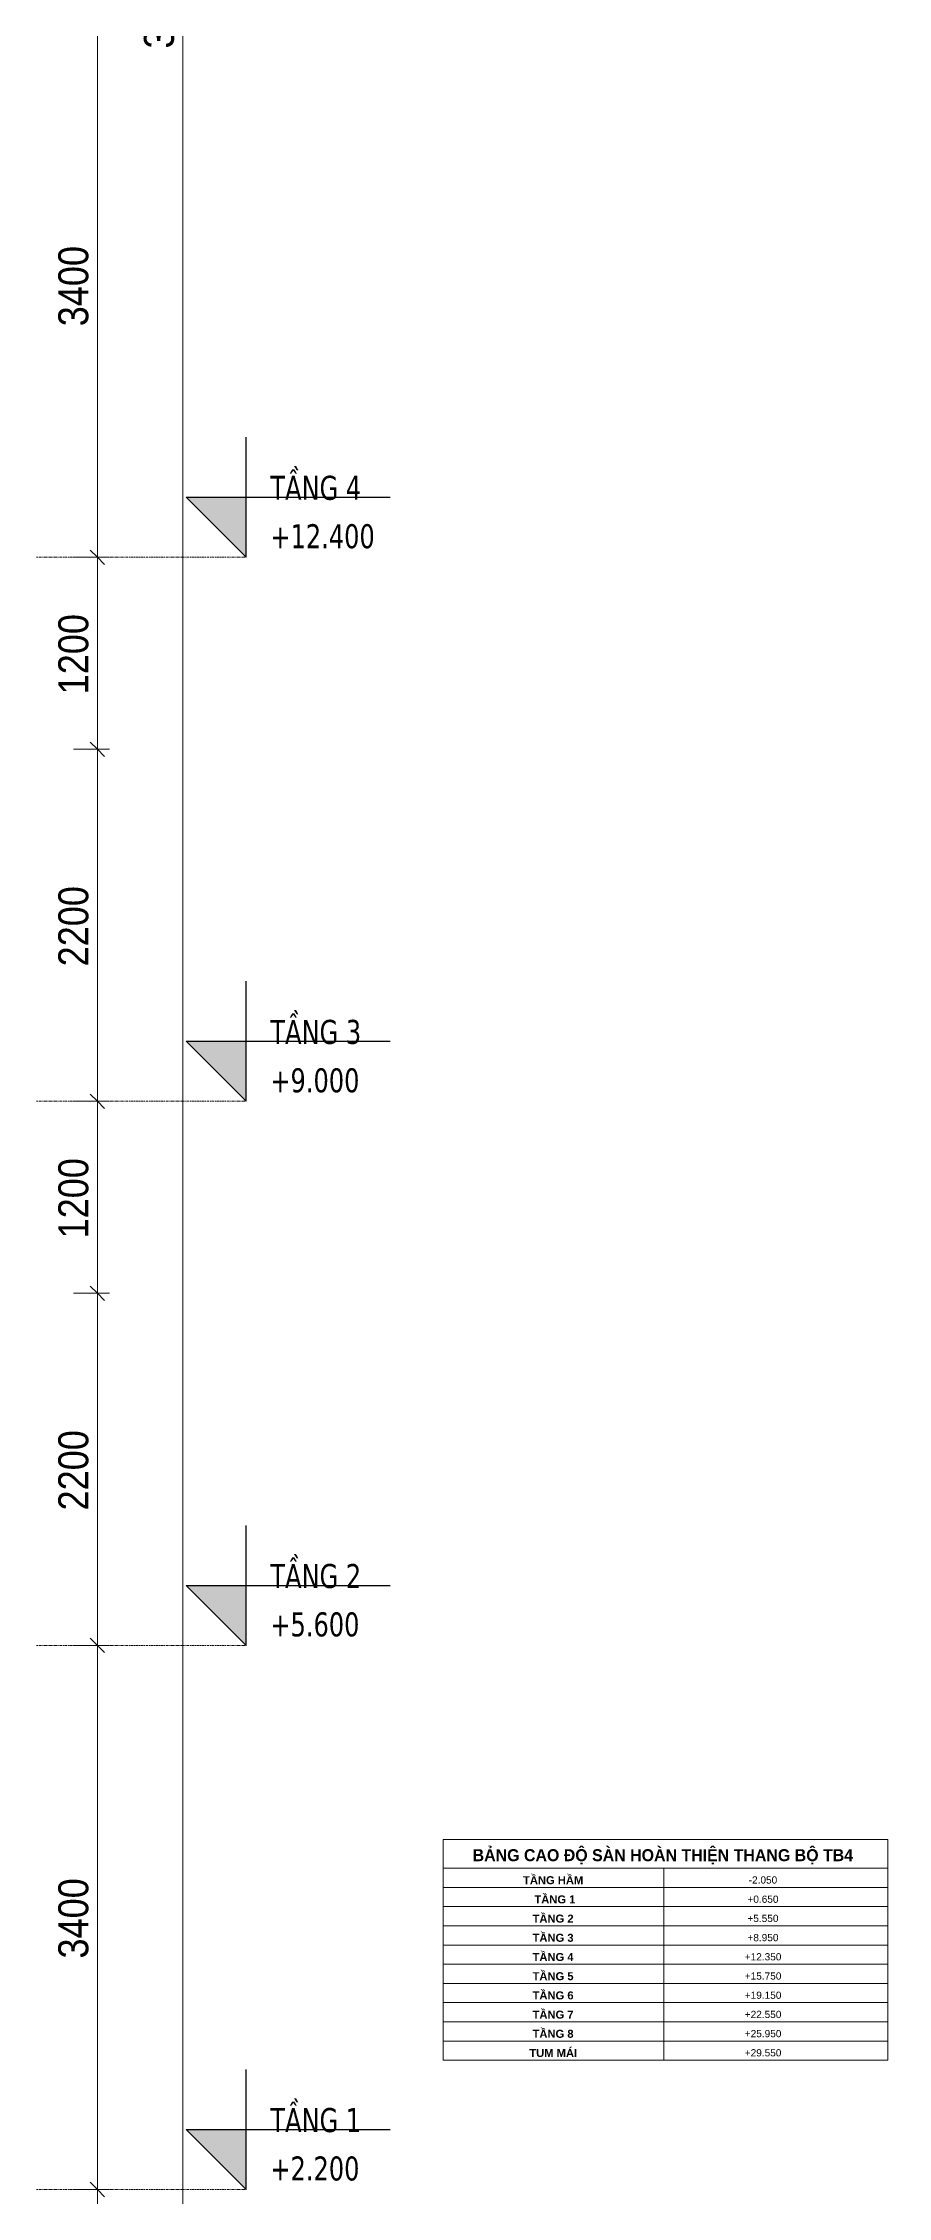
# Model space of a CAD drawing. Header units: millimetres. Extents: x -38913 to 20524, y -4975 to 129755.
# Drawn here: x 15244 to 20524, y 2153 to 15613 of the extents above; entities that cross this region are included whole.
import ezdxf

# ---------------------------------------------------------------- set-up
doc = ezdxf.new("R2010")
doc.units = ezdxf.units.MM
doc.linetypes.add('Centre', pattern=[31.75, 6.35, -4.7625, 15.875, -4.7625])
for name, color, linetype, lineweight in [('A-ANNO-DIMS', 211, 'Continuous', 9), ('A-ANNO-DIMS-75', 211, 'Continuous', 9), ('A-DETL-THIN', 151, 'Continuous', 18), ('A-FLOR-LEVL', 51, 'Continuous', 9), ('A-FLOR-LEVL-1', 51, 'Continuous', 25), ('A-FLOR-LEVL-2', 51, 'Centre', 9), ('G-ANNO-TEXT-1', 7, 'Continuous', 9), ('G-ANNO-TEXT-2', 5, 'Continuous', 9)]:
    doc.layers.add(name, color=color, linetype=linetype, lineweight=lineweight)
doc.styles.add('Arial_6', font='arial.ttf', dxfattribs={"height": 45})
doc.styles.add('Arial_B_4', font='arialbd.ttf', dxfattribs={"width": 0.95, "height": 75})
doc.styles.add('Arial_B_5', font='arialbd.ttf', dxfattribs={"height": 50})
doc.styles.add('Tahoma_B_1', font='tahomabd.ttf', dxfattribs={"width": 0.85, "height": 150})
doc.styles.add('UTM Avo_1', font='', dxfattribs={"width": 0.9, "height": 187.5})
doc.styles.get('UTM Avo_1').set_extended_font_data('UTM Avo')
doc.dimstyles.new('1_Dim_chi_tiet_2_5_2', dxfattribs={"dimscale": 304.8, "dimtxt": 187.368928, "dimasz": 0.295276, "dimexe": 0.246063, "dimexo": 0.0625, "dimgap": 0.024606, "dimtad": 1, "dimdec": 0, "dimrnd": 5, "dimzin": 0, "dimdsep": 46, "dimtxsty": 'UTM Avo_1', "dimblk1": 'OBLIQUE', "dimblk2": 'OBLIQUE', "dimsah": 1, "dimcen": 0.09, "dimdle": 0.246063, "dimazin": 0, "dimtfac": 1, "dimtdec": 4, "dimtix": 1, "dimtmove": 0, "dimatfit": 3, "dimfxl": 0.492126, "dimfxlon": 1, "dimtvp": 1, "dimtolj": 1, "dimtzin": 0, "dimarcsym": 2})

# ---------------------------------------------------------------- blocks, each defined once
blk = doc.blocks.new('Level - CAO ĐỘ LEVEL-350587-TKCS_THANG BỘ TB4 - MẶT CẮT')
at = {"layer": 'A-FLOR-LEVL'}
blk.add_hatch(color=256, dxfattribs=at).paths.add_polyline_path([(-118327, 2575), (-118327, 2200), (-118702, 2575)])
at = {"layer": 'A-FLOR-LEVL-1'}
for p, q in [((-118327, 2200), (-118327, 2950)), ((-118702, 2575), (-118327, 2200)), ((-118702, 2575), (-117427, 2575))]:
    blk.add_line(p, q, dxfattribs=at)
blk = doc.blocks.new('DIMBLOCK141-TKCS_THANG BỘ TB4 - MẶT CẮT')
at = {"layer": 'A-ANNO-DIMS-75'}
for p, q in [((15433, 2200), (15658, 2200)), ((15583, 2200), (15433, 2200)), ((15583, -2075), (15583, 2200)), ((15433, -2000), (15658, -2000)), ((15583, -2000), (15433, -2000))]:
    blk.add_line(p, q, dxfattribs=at)
at = {"layer": 'A-ANNO-DIMS-75', "lineweight": 25}
for p, q in [((15583, 2200), (15538, 2245)), ((15583, 2200), (15628, 2155)), ((15583, -2000), (15538, -1955)), ((15583, -2000), (15628, -2045))]:
    blk.add_line(p, q, dxfattribs=at)
at = {"layer": 'A-ANNO-DIMS-75', "color": 0, "insert": (15339, -157), "char_height": 187.5, "width": 616.24, "attachment_point": 1, "rotation": 90, "line_spacing_factor": 1.110334, "style": 'UTM Avo_1'}
blk.add_mtext('4200', dxfattribs=at)
blk = doc.blocks.new('_Oblique')
at = {"color": 0, "linetype": 'ByBlock', "lineweight": -2}
blk.add_line((-0.5, -0.5), (0.5, 0.5), dxfattribs=at)
blk = doc.blocks.new('DIMBLOCK142-TKCS_THANG BỘ TB4 - MẶT CẮT')
at = {"layer": 'A-ANNO-DIMS-75'}
for p, q in [((15433, 5600), (15658, 5600)), ((15583, 5600), (15433, 5600)), ((15583, 2200), (15583, 5600)), ((15433, 2200), (15658, 2200)), ((15583, 2200), (15433, 2200))]:
    blk.add_line(p, q, dxfattribs=at)
at = {"layer": 'A-ANNO-DIMS-75', "lineweight": 25}
for p, q in [((15583, 5600), (15538, 5645)), ((15583, 5600), (15628, 5555)), ((15583, 2200), (15538, 2245)), ((15583, 2200), (15628, 2155))]:
    blk.add_line(p, q, dxfattribs=at)
at = {"layer": 'A-ANNO-DIMS-75', "color": 0, "insert": (15339, 3643), "char_height": 187.5, "width": 616.24, "attachment_point": 1, "rotation": 90, "line_spacing_factor": 1.110334, "style": 'UTM Avo_1'}
blk.add_mtext('3400', dxfattribs=at)
blk = doc.blocks.new('DIMBLOCK143-TKCS_THANG BỘ TB4 - MẶT CẮT')
at = {"layer": 'A-ANNO-DIMS-75', "lineweight": 25}
for p, q in [((15583, 7800), (15538, 7845)), ((15583, 7800), (15628, 7755)), ((15583, 5600), (15538, 5645)), ((15583, 5600), (15628, 5555))]:
    blk.add_line(p, q, dxfattribs=at)
at = {"layer": 'A-ANNO-DIMS-75'}
for p, q in [((15433, 7800), (15658, 7800)), ((15583, 7800), (15433, 7800)), ((15583, 5600), (15583, 7800)), ((15433, 5600), (15658, 5600)), ((15583, 5600), (15433, 5600))]:
    blk.add_line(p, q, dxfattribs=at)
at = {"layer": 'A-ANNO-DIMS-75', "color": 0, "insert": (15339, 6443), "char_height": 187.5, "width": 616.24, "attachment_point": 1, "rotation": 90, "line_spacing_factor": 1.110334, "style": 'UTM Avo_1'}
blk.add_mtext('2200', dxfattribs=at)
blk = doc.blocks.new('DIMBLOCK144-TKCS_THANG BỘ TB4 - MẶT CẮT')
at = {"layer": 'A-ANNO-DIMS-75', "lineweight": 25}
for p, q in [((15583, 9000), (15538, 9045)), ((15583, 9000), (15628, 8955)), ((15583, 7800), (15538, 7845)), ((15583, 7800), (15628, 7755))]:
    blk.add_line(p, q, dxfattribs=at)
at = {"layer": 'A-ANNO-DIMS-75'}
for p, q in [((15433, 9000), (15658, 9000)), ((15583, 9000), (15433, 9000)), ((15583, 7800), (15583, 9000)), ((15433, 7800), (15658, 7800)), ((15583, 7800), (15433, 7800))]:
    blk.add_line(p, q, dxfattribs=at)
at = {"layer": 'A-ANNO-DIMS-75', "color": 0, "insert": (15339, 8143), "char_height": 187.5, "width": 616.24, "attachment_point": 1, "rotation": 90, "line_spacing_factor": 1.110334, "style": 'UTM Avo_1'}
blk.add_mtext('1200', dxfattribs=at)
blk = doc.blocks.new('DIMBLOCK145-TKCS_THANG BỘ TB4 - MẶT CẮT')
at = {"layer": 'A-ANNO-DIMS-75'}
for p, q in [((15433, 11200), (15658, 11200)), ((15583, 11200), (15433, 11200)), ((15583, 9000), (15583, 11200)), ((15433, 9000), (15658, 9000)), ((15583, 9000), (15433, 9000))]:
    blk.add_line(p, q, dxfattribs=at)
at = {"layer": 'A-ANNO-DIMS-75', "lineweight": 25}
for p, q in [((15583, 11200), (15538, 11245)), ((15583, 11200), (15628, 11155)), ((15583, 9000), (15538, 9045)), ((15583, 9000), (15628, 8955))]:
    blk.add_line(p, q, dxfattribs=at)
at = {"layer": 'A-ANNO-DIMS-75', "color": 0, "insert": (15339, 9843), "char_height": 187.5, "width": 616.24, "attachment_point": 1, "rotation": 90, "line_spacing_factor": 1.110334, "style": 'UTM Avo_1'}
blk.add_mtext('2200', dxfattribs=at)
blk = doc.blocks.new('DIMBLOCK146-TKCS_THANG BỘ TB4 - MẶT CẮT')
at = {"layer": 'A-ANNO-DIMS-75'}
for p, q in [((15433, 12400), (15658, 12400)), ((15583, 12400), (15433, 12400)), ((15583, 11200), (15583, 12400)), ((15433, 11200), (15658, 11200)), ((15583, 11200), (15433, 11200))]:
    blk.add_line(p, q, dxfattribs=at)
at = {"layer": 'A-ANNO-DIMS-75', "lineweight": 25}
for p, q in [((15583, 12400), (15538, 12445)), ((15583, 12400), (15628, 12355)), ((15583, 11200), (15538, 11245)), ((15583, 11200), (15628, 11155))]:
    blk.add_line(p, q, dxfattribs=at)
at = {"layer": 'A-ANNO-DIMS-75', "color": 0, "insert": (15339, 11543), "char_height": 187.5, "width": 616.24, "attachment_point": 1, "rotation": 90, "line_spacing_factor": 1.110334, "style": 'UTM Avo_1'}
blk.add_mtext('1200', dxfattribs=at)
blk = doc.blocks.new('DIMBLOCK147-TKCS_THANG BỘ TB4 - MẶT CẮT')
at = {"layer": 'A-ANNO-DIMS-75'}
for p, q in [((15433, 15800), (15658, 15800)), ((15583, 15800), (15433, 15800)), ((15583, 12400), (15583, 15800)), ((15433, 12400), (15658, 12400)), ((15583, 12400), (15433, 12400))]:
    blk.add_line(p, q, dxfattribs=at)
at = {"layer": 'A-ANNO-DIMS-75', "lineweight": 25}
for p, q in [((15583, 15800), (15538, 15845)), ((15583, 15800), (15628, 15755)), ((15583, 12400), (15538, 12445)), ((15583, 12400), (15628, 12355))]:
    blk.add_line(p, q, dxfattribs=at)
at = {"layer": 'A-ANNO-DIMS-75', "color": 0, "insert": (15339, 13843), "char_height": 187.5, "width": 616.24, "attachment_point": 1, "rotation": 90, "line_spacing_factor": 1.110334, "style": 'UTM Avo_1'}
blk.add_mtext('3400', dxfattribs=at)
blk = doc.blocks.new('DIMBLOCK155-TKCS_THANG BỘ TB4 - MẶT CẮT')
at = {"layer": 'A-ANNO-DIMS-75'}
for p, q in [((15968, 33800), (16193, 33800)), ((16118, 33800), (15968, 33800)), ((16118, -2075), (16118, 33875)), ((15968, -2000), (16193, -2000)), ((16118, -2000), (15968, -2000))]:
    blk.add_line(p, q, dxfattribs=at)
at = {"layer": 'A-ANNO-DIMS-75', "lineweight": 25}
for p, q in [((16118, 33800), (16073, 33845)), ((16118, 33800), (16163, 33755)), ((16118, -2000), (16073, -1955)), ((16118, -2000), (16163, -2045))]:
    blk.add_line(p, q, dxfattribs=at)
at = {"layer": 'A-ANNO-DIMS-75', "color": 0, "insert": (15874, 15579), "char_height": 187.5, "width": 770.29, "attachment_point": 1, "rotation": 90, "line_spacing_factor": 1.110334, "style": 'UTM Avo_1'}
blk.add_mtext('35800', dxfattribs=at)

msp = doc.modelspace()

# ---------------------------------------------------------------- linework, layer by layer
at = {"layer": 'A-DETL-THIN'}
for p, q in [((17743.5, 4387.7), (20523.5, 4387.7)), ((17743.5, 3007.7), (17743.5, 4387.7)), ((20523.5, 3007.7), (20523.5, 4387.7)), ((17743.5, 4207.7), (20523.5, 4207.7)), ((19123.5, 3007.7), (19123.5, 4207.7)), ((17743.5, 4087.7), (20523.5, 4087.7)), ((17743.5, 4087.7), (20523.5, 4087.7)), ((17743.5, 3967.7), (20523.5, 3967.7)), ((17743.5, 3847.7), (20523.5, 3847.7)), ((17743.5, 3727.7), (20523.5, 3727.7)), ((17743.5, 3607.7), (20523.5, 3607.7)), ((17743.5, 3487.7), (20523.5, 3487.7)), ((17743.5, 3367.7), (20523.5, 3367.7)), ((17743.5, 3247.7), (20523.5, 3247.7)), ((17743.5, 3127.7), (20523.5, 3127.7)), ((17743.5, 3007.7), (20523.5, 3007.7))]:
    msp.add_line(p, q, dxfattribs=at)
at = {"layer": 'A-FLOR-LEVL-2'}
for p, q in [((6158.8, 12400), (16513.9, 12400)), ((6158.8, 9000), (16513.9, 9000)), ((6158.8, 5600), (16513.9, 5600)), ((6158.8, 2200), (16513.9, 2200))]:
    msp.add_line(p, q, dxfattribs=at)

# ---------------------------------------------------------------- block references
at = {"layer": 'A-FLOR-LEVL-1'}
for p in [(134840.9, 10200), (134840.9, 6800), (134840.9, 3400), (134840.9, 0)]:
    msp.add_blockref('Level - CAO ĐỘ LEVEL-350587-TKCS_THANG BỘ TB4 - MẶT CẮT', p, dxfattribs=at)

# ---------------------------------------------------------------- texts
at = {"layer": 'A-FLOR-LEVL', "char_height": 150, "line_spacing_factor": 0.996129, "style": 'Tahoma_B_1'}
for s, insert, width, attachment_point in [('\\pt765,1530,2295,3060,3825,4590,5355,6120,6885,7650,8415,9180,9945,10710,11475,12240,13005,13770,14535,15300,16065,16830,17595,18360,19125,19890,20655,21420,22185,22950,23715,24480;TẦNG 4', (16664.3, 12755.8), 678.937, 7), ('\\pt318.75,637.5,956.25,1275,1593.75,1912.5,2231.25,2550,2868.75,3187.5,3506.25,3825,4143.75,4462.5,4781.25,5100,5418.75,5737.5,6056.25,6375,6693.75,7012.5,7331.25,7650,7968.75,8287.5,8606.25,8925,9243.75,9562.5,9881.25,10200;+12.400', (16664.3, 12606.3), 775.837, 1), ('\\pt765,1530,2295,3060,3825,4590,5355,6120,6885,7650,8415,9180,9945,10710,11475,12240,13005,13770,14535,15300,16065,16830,17595,18360,19125,19890,20655,21420,22185,22950,23715,24480;TẦNG 3', (16664.3, 9355.8), 678.937, 7), ('\\pt318.75,637.5,956.25,1275,1593.75,1912.5,2231.25,2550,2868.75,3187.5,3506.25,3825,4143.75,4462.5,4781.25,5100,5418.75,5737.5,6056.25,6375,6693.75,7012.5,7331.25,7650,7968.75,8287.5,8606.25,8925,9243.75,9562.5,9881.25,10200;+9.000', (16664.3, 9206.3), 662.362, 1), ('\\pt765,1530,2295,3060,3825,4590,5355,6120,6885,7650,8415,9180,9945,10710,11475,12240,13005,13770,14535,15300,16065,16830,17595,18360,19125,19890,20655,21420,22185,22950,23715,24480;TẦNG 2', (16664.3, 5955.8), 678.937, 7), ('\\pt318.75,637.5,956.25,1275,1593.75,1912.5,2231.25,2550,2868.75,3187.5,3506.25,3825,4143.75,4462.5,4781.25,5100,5418.75,5737.5,6056.25,6375,6693.75,7012.5,7331.25,7650,7968.75,8287.5,8606.25,8925,9243.75,9562.5,9881.25,10200;+5.600', (16664.3, 5806.3), 662.362, 1), ('\\pt765,1530,2295,3060,3825,4590,5355,6120,6885,7650,8415,9180,9945,10710,11475,12240,13005,13770,14535,15300,16065,16830,17595,18360,19125,19890,20655,21420,22185,22950,23715,24480;TẦNG 1', (16664.3, 2555.8), 678.937, 7), ('\\pt318.75,637.5,956.25,1275,1593.75,1912.5,2231.25,2550,2868.75,3187.5,3506.25,3825,4143.75,4462.5,4781.25,5100,5418.75,5737.5,6056.25,6375,6693.75,7012.5,7331.25,7650,7968.75,8287.5,8606.25,8925,9243.75,9562.5,9881.25,10200;+2.200', (16664.3, 2406.3), 662.362, 1)]:
    msp.add_mtext(s, dxfattribs=dict(at, insert=insert, width=width, attachment_point=attachment_point))
at = {"layer": 'G-ANNO-TEXT-1', "attachment_point": 5, "line_spacing_factor": 0.936439}
for s, insert, char_height, width, style in [('\\pt237.50025,474.99975,712.5,950.00025,1187.49975,1425,1662.50025,1899.99975,2137.5,2375.00025,2612.49975,2850,3087.50025,3324.99975,3562.5,3800.00025,4037.49975,4275,4512.50025,4749.99975,4987.5,5225.00025,5462.49975,5700,5937.50025,6174.99975,6412.5,6650.00025,6887.49975,7125,7362.50025,7599.99975;BẢNG CAO ĐỘ SÀN HOÀN THIỆN THANG BỘ TB4', (19117.1, 4279.2), 75, 2788.488, 'Arial_B_4'), ('\\pt317.5,635,952.5,1270,1587.5,1905,2222.5,2540,2857.5,3175,3492.5,3810,4127.5,4445,4762.5,5080,5397.5,5715,6032.5,6350,6667.5,6985,7302.5,7620,7937.5,8255,8572.5,8890,9207.5,9525,9842.5,10160;TẦNG HẦM', (18431.4, 4132.4), 50, 555.75, 'Arial_B_5'), ('\\pt317.5,635,952.5,1270,1587.5,1905,2222.5,2540,2857.5,3175,3492.5,3810,4127.5,4445,4762.5,5080,5397.5,5715,6032.5,6350,6667.5,6985,7302.5,7620,7937.5,8255,8572.5,8890,9207.5,9525,9842.5,10160;TẦNG 1 ', (18442.4, 4012.4), 50, 555.75, 'Arial_B_5'), ('\\pt317.5,635,952.5,1270,1587.5,1905,2222.5,2540,2857.5,3175,3492.5,3810,4127.5,4445,4762.5,5080,5397.5,5715,6032.5,6350,6667.5,6985,7302.5,7620,7937.5,8255,8572.5,8890,9207.5,9525,9842.5,10160;TẦNG 2', (18430.9, 3892.4), 50, 398.5, 'Arial_B_5'), ('\\pt317.5,635,952.5,1270,1587.5,1905,2222.5,2540,2857.5,3175,3492.5,3810,4127.5,4445,4762.5,5080,5397.5,5715,6032.5,6350,6667.5,6985,7302.5,7620,7937.5,8255,8572.5,8890,9207.5,9525,9842.5,10160;TẦNG 3', (18430.9, 3772.4), 50, 398.5, 'Arial_B_5'), ('\\pt317.5,635,952.5,1270,1587.5,1905,2222.5,2540,2857.5,3175,3492.5,3810,4127.5,4445,4762.5,5080,5397.5,5715,6032.5,6350,6667.5,6985,7302.5,7620,7937.5,8255,8572.5,8890,9207.5,9525,9842.5,10160;TẦNG 4', (18430.9, 3652.4), 50, 398.5, 'Arial_B_5'), ('\\pt317.5,635,952.5,1270,1587.5,1905,2222.5,2540,2857.5,3175,3492.5,3810,4127.5,4445,4762.5,5080,5397.5,5715,6032.5,6350,6667.5,6985,7302.5,7620,7937.5,8255,8572.5,8890,9207.5,9525,9842.5,10160;TẦNG 5', (18430.9, 3532.4), 50, 398.5, 'Arial_B_5'), ('\\pt317.5,635,952.5,1270,1587.5,1905,2222.5,2540,2857.5,3175,3492.5,3810,4127.5,4445,4762.5,5080,5397.5,5715,6032.5,6350,6667.5,6985,7302.5,7620,7937.5,8255,8572.5,8890,9207.5,9525,9842.5,10160;TẦNG 6', (18430.9, 3412.4), 50, 398.5, 'Arial_B_5'), ('\\pt317.5,635,952.5,1270,1587.5,1905,2222.5,2540,2857.5,3175,3492.5,3810,4127.5,4445,4762.5,5080,5397.5,5715,6032.5,6350,6667.5,6985,7302.5,7620,7937.5,8255,8572.5,8890,9207.5,9525,9842.5,10160;TẦNG 7', (18430.9, 3292.4), 50, 398.5, 'Arial_B_5'), ('\\pt317.5,635,952.5,1270,1587.5,1905,2222.5,2540,2857.5,3175,3492.5,3810,4127.5,4445,4762.5,5080,5397.5,5715,6032.5,6350,6667.5,6985,7302.5,7620,7937.5,8255,8572.5,8890,9207.5,9525,9842.5,10160;TẦNG 8', (18430.9, 3172.4), 50, 398.5, 'Arial_B_5'), ('\\pt317.5,635,952.5,1270,1587.5,1905,2222.5,2540,2857.5,3175,3492.5,3810,4127.5,4445,4762.5,5080,5397.5,5715,6032.5,6350,6667.5,6985,7302.5,7620,7937.5,8255,8572.5,8890,9207.5,9525,9842.5,10160;TUM MÁI', (18431.9, 3052.4), 50, 398.5, 'Arial_B_5')]:
    msp.add_mtext(s, dxfattribs=dict(at, insert=insert, char_height=char_height, width=width, style=style))
at = {"layer": 'G-ANNO-TEXT-2', "char_height": 45, "width": 597, "attachment_point": 5, "line_spacing_factor": 0.936439, "style": 'Arial_6'}
for s, insert in [('\\pt317.5002,634.99995,952.50015,1269.9999,1587.5001,1904.99985,2222.50005,2539.9998,2857.5,3175.0002,3492.49995,3810.00015,4127.4999,4445.0001,4762.49985,5080.00005,5397.4998,5715,6032.5002,6349.99995,6667.50015,6984.9999,7302.5001,7619.99985,7937.50005,8254.9998,8572.5,8890.0002,9207.49995,9525.00015,9842.4999,10160.0001;-2.050', (19742.6, 4133.7)), ('\\pt317.5002,634.99995,952.50015,1269.9999,1587.5001,1904.99985,2222.50005,2539.9998,2857.5,3175.0002,3492.49995,3810.00015,4127.4999,4445.0001,4762.49985,5080.00005,5397.4998,5715,6032.5002,6349.99995,6667.50015,6984.9999,7302.5001,7619.99985,7937.50005,8254.9998,8572.5,8890.0002,9207.49995,9525.00015,9842.4999,10160.0001;+0.650', (19742.6, 4013.7)), ('\\pt317.5002,634.99995,952.50015,1269.9999,1587.5001,1904.99985,2222.50005,2539.9998,2857.5,3175.0002,3492.49995,3810.00015,4127.4999,4445.0001,4762.49985,5080.00005,5397.4998,5715,6032.5002,6349.99995,6667.50015,6984.9999,7302.5001,7619.99985,7937.50005,8254.9998,8572.5,8890.0002,9207.49995,9525.00015,9842.4999,10160.0001;+5.550', (19742.6, 3893.7)), ('\\pt317.5002,634.99995,952.50015,1269.9999,1587.5001,1904.99985,2222.50005,2539.9998,2857.5,3175.0002,3492.49995,3810.00015,4127.4999,4445.0001,4762.49985,5080.00005,5397.4998,5715,6032.5002,6349.99995,6667.50015,6984.9999,7302.5001,7619.99985,7937.50005,8254.9998,8572.5,8890.0002,9207.49995,9525.00015,9842.4999,10160.0001;+8.950', (19742.6, 3773.7)), ('\\pt317.5002,634.99995,952.50015,1269.9999,1587.5001,1904.99985,2222.50005,2539.9998,2857.5,3175.0002,3492.49995,3810.00015,4127.4999,4445.0001,4762.49985,5080.00005,5397.4998,5715,6032.5002,6349.99995,6667.50015,6984.9999,7302.5001,7619.99985,7937.50005,8254.9998,8572.5,8890.0002,9207.49995,9525.00015,9842.4999,10160.0001;+12.350', (19743.4, 3653.7)), ('\\pt317.5002,634.99995,952.50015,1269.9999,1587.5001,1904.99985,2222.50005,2539.9998,2857.5,3175.0002,3492.49995,3810.00015,4127.4999,4445.0001,4762.49985,5080.00005,5397.4998,5715,6032.5002,6349.99995,6667.50015,6984.9999,7302.5001,7619.99985,7937.50005,8254.9998,8572.5,8890.0002,9207.49995,9525.00015,9842.4999,10160.0001;+15.750', (19743.4, 3533.7)), ('\\pt317.5002,634.99995,952.50015,1269.9999,1587.5001,1904.99985,2222.50005,2539.9998,2857.5,3175.0002,3492.49995,3810.00015,4127.4999,4445.0001,4762.49985,5080.00005,5397.4998,5715,6032.5002,6349.99995,6667.50015,6984.9999,7302.5001,7619.99985,7937.50005,8254.9998,8572.5,8890.0002,9207.49995,9525.00015,9842.4999,10160.0001;+19.150', (19743.4, 3413.7)), ('\\pt317.5002,634.99995,952.50015,1269.9999,1587.5001,1904.99985,2222.50005,2539.9998,2857.5,3175.0002,3492.49995,3810.00015,4127.4999,4445.0001,4762.49985,5080.00005,5397.4998,5715,6032.5002,6349.99995,6667.50015,6984.9999,7302.5001,7619.99985,7937.50005,8254.9998,8572.5,8890.0002,9207.49995,9525.00015,9842.4999,10160.0001;+22.550', (19743.4, 3293.7)), ('\\pt317.5002,634.99995,952.50015,1269.9999,1587.5001,1904.99985,2222.50005,2539.9998,2857.5,3175.0002,3492.49995,3810.00015,4127.4999,4445.0001,4762.49985,5080.00005,5397.4998,5715,6032.5002,6349.99995,6667.50015,6984.9999,7302.5001,7619.99985,7937.50005,8254.9998,8572.5,8890.0002,9207.49995,9525.00015,9842.4999,10160.0001;+25.950', (19743.4, 3173.7)), ('\\pt317.5002,634.99995,952.50015,1269.9999,1587.5001,1904.99985,2222.50005,2539.9998,2857.5,3175.0002,3492.49995,3810.00015,4127.4999,4445.0001,4762.49985,5080.00005,5397.4998,5715,6032.5002,6349.99995,6667.50015,6984.9999,7302.5001,7619.99985,7937.50005,8254.9998,8572.5,8890.0002,9207.49995,9525.00015,9842.4999,10160.0001;+29.550', (19743.4, 3053.7))]:
    msp.add_mtext(s, dxfattribs=dict(at, insert=insert))

# ---------------------------------------------------------------- dimensions: what is measured, and where the dimension line sits
at = {"layer": 'A-ANNO-DIMS'}
for base, p1, p2, override, picture, middle in [((16118, 33800), (15968, -2000), (15968, 33800), {"dimpost": '<>', "dimfxl": 35800}, 'DIMBLOCK155-TKCS_THANG BỘ TB4 - MẶT CẮT', (16013.5, 15900)), ((15583, 15800), (15433, 12400), (15433, 15800), {"dimpost": '<>', "dimfxl": 3400}, 'DIMBLOCK147-TKCS_THANG BỘ TB4 - MẶT CẮT', (15478.5, 14100)), ((15583, 12400), (15433, 11200), (15433, 12400), {"dimpost": '<>', "dimfxl": 1200}, 'DIMBLOCK146-TKCS_THANG BỘ TB4 - MẶT CẮT', (15478.5, 11800)), ((15583, 11200), (15433, 9000), (15433, 11200), {"dimpost": '<>', "dimfxl": 2200}, 'DIMBLOCK145-TKCS_THANG BỘ TB4 - MẶT CẮT', (15478.5, 10100)), ((15583, 9000), (15433, 7800), (15433, 9000), {"dimpost": '<>', "dimfxl": 1200}, 'DIMBLOCK144-TKCS_THANG BỘ TB4 - MẶT CẮT', (15478.5, 8400)), ((15583, 7800), (15433, 5600), (15433, 7800), {"dimpost": '<>', "dimfxl": 2200}, 'DIMBLOCK143-TKCS_THANG BỘ TB4 - MẶT CẮT', (15478.5, 6700)), ((15583, 5600), (15433, 2200), (15433, 5600), {"dimpost": '<>', "dimfxl": 3400}, 'DIMBLOCK142-TKCS_THANG BỘ TB4 - MẶT CẮT', (15478.5, 3900)), ((15583, 2200), (15433, -2000), (15433, 2200), {"dimpost": '<>', "dimfxl": 4200}, 'DIMBLOCK141-TKCS_THANG BỘ TB4 - MẶT CẮT', (15478.5, 100))]:
    dim = msp.add_linear_dim(base=base, p1=p1, p2=p2, angle=90, dimstyle='1_Dim_chi_tiet_2_5_2', override=override, dxfattribs=at)
    dim.commit()
    dim.dimension.update_dxf_attribs({"geometry": picture, "text_midpoint": middle})

doc.saveas('drawing.dxf')
